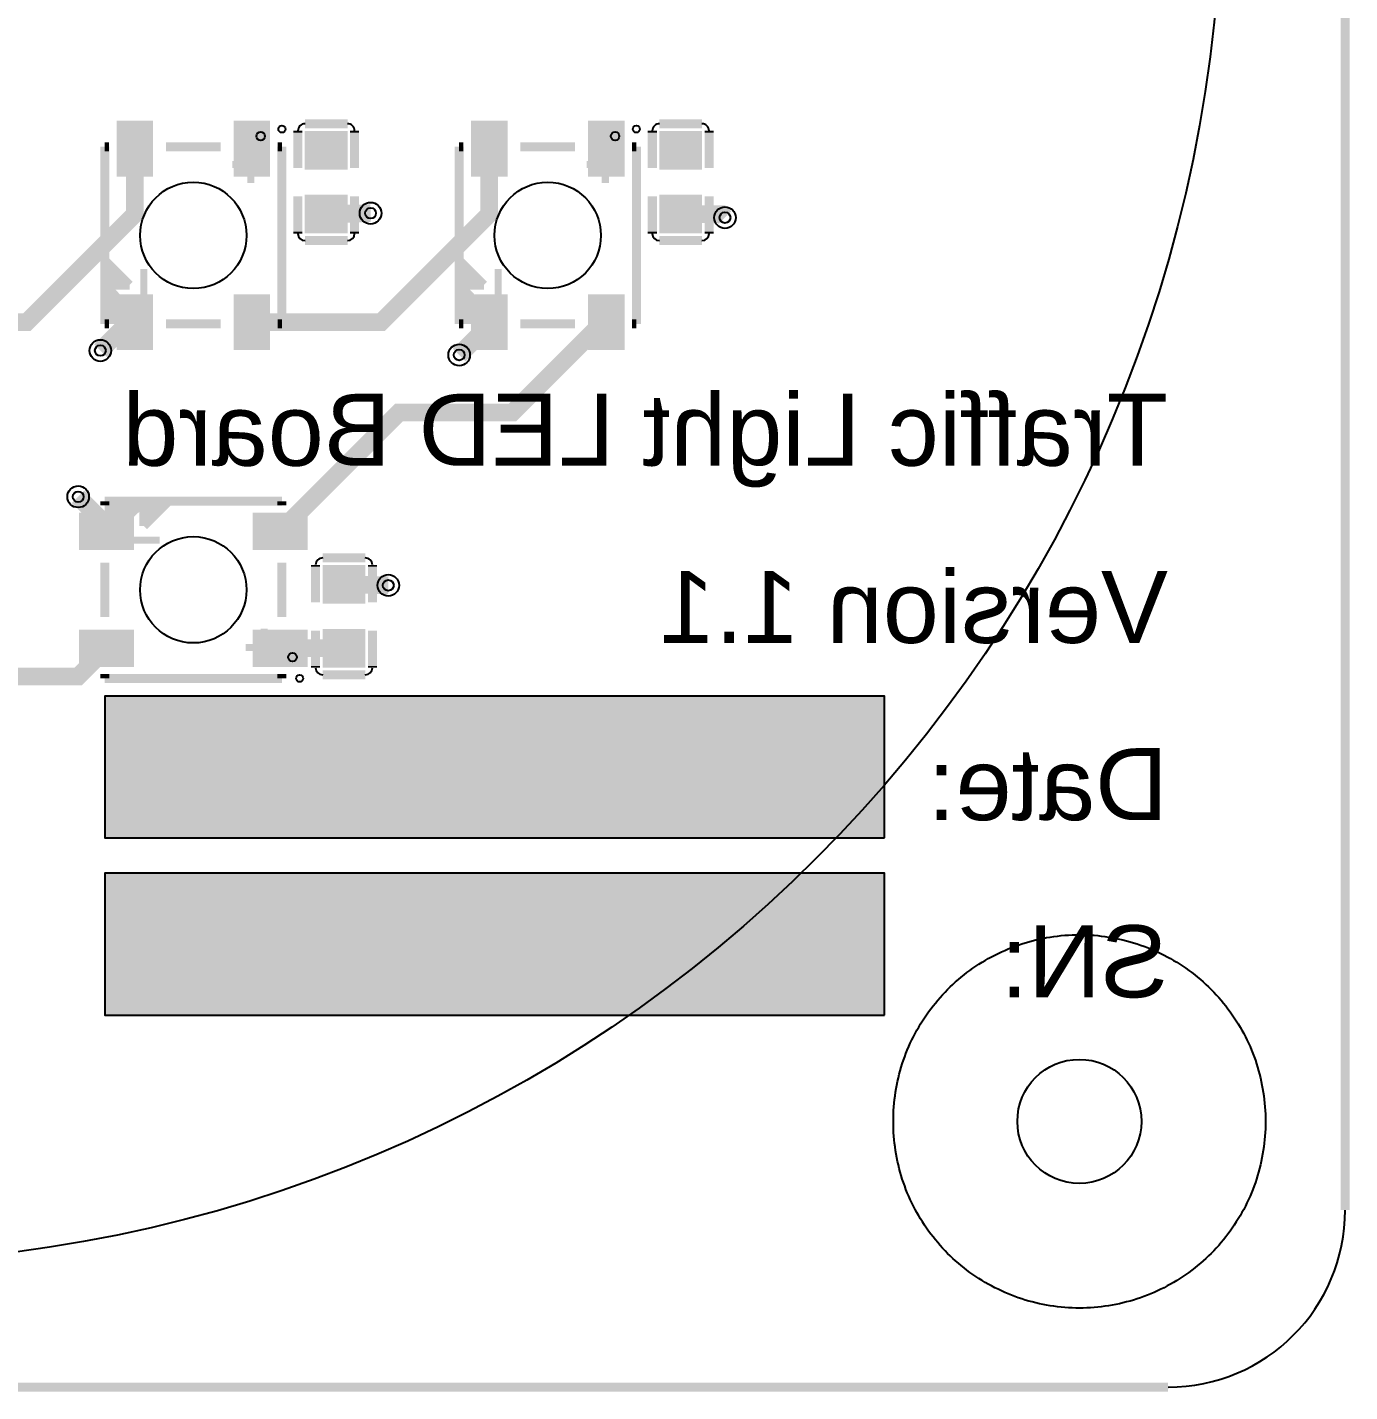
# Model space of a CAD drawing. Header units: millimetres. Extents: x -0.1 to 85.1, y -0.1 to 85.1.
# Drawn here: x 47.81 to 85.13, y -0.13 to 38.37 of the extents above; entities that cross this region are included whole.
import ezdxf

# ---------------------------------------------------------------- set-up
doc = ezdxf.new("R2010")
doc.units = ezdxf.units.MM
for name, color, linetype, true_color in [('BoardOutLine', 7, 'Continuous', 0xff00ff), ('BottomLayer', 7, 'Continuous', 0x0000ff), ('BottomSilkLayer', 7, 'Continuous', 0x66cc33), ('Document', 7, 'Continuous', 0xffffff), ('Hole', 7, 'Continuous', 0x222222), ('Multi-Layer', 7, 'Continuous', 0xc0c0c0), ('TopLayer', 7, 'Continuous', 0xff0000), ('TopPasteMaskLayer', 7, 'Continuous', 0x808080), ('TopSilkLayer', 7, 'Continuous', 0xffcc00), ('TopSolderMaskLayer', 7, 'Continuous', 0x800080)]:
    doc.layers.add(name, color=color, linetype=linetype, true_color=true_color)
doc.styles.get("Standard").update_dxf_attribs({"font": 'arial.ttf'})

msp = doc.modelspace()

# ---------------------------------------------------------------- hatches: boundary and pattern name
at = {"layer": 'BottomSilkLayer'}
for points in [[(72.00000839999996, 15.499994399999991), (72.00000839999996, 19.500011799999925), (50.00000160000002, 19.500011799999925), (50.00000160000002, 15.499994399999991)], [(72.00000839999996, 10.500004399999966), (72.00000839999996, 14.499996399999986), (50.00000160000002, 14.499996399999986), (50.00000160000002, 10.500004399999966)]]:
    msp.add_hatch(color=256, dxfattribs=at).paths.add_polyline_path(points)
at = {"layer": 'Document'}
for points in [[(54.22386919999997, 35.024034599999936), (54.22386919999997, 33.97402399999987), (54.02386960000001, 33.97402399999987), (54.02386960000001, 35.024034599999936)], [(64.22384920000002, 35.024034599999936), (64.22384920000002, 33.97402399999987), (64.02384959999983, 33.97402399999987), (64.02384959999983, 35.024034599999936)], [(53.59887679999986, 34.599041799999895), (54.648887400000035, 34.599041799999895), (54.648887400000035, 34.39904219999994), (53.59887679999986, 34.39904219999994)], [(63.59885679999991, 34.599041799999895), (64.64886740000009, 34.599041799999895), (64.64886740000009, 34.39904219999994), (63.59885679999991, 34.39904219999994)], [(51.198881599999936, 29.999050999999895), (49.99888399999975, 29.999050999999895), (49.99888399999975, 31.299048399999947)], [(50.99888199999998, 30.499049999999897), (50.99888199999998, 31.54906059999996), (51.198881599999936, 31.54906059999996), (51.198881599999936, 30.499049999999897)], [(61.19886159999999, 29.999050999999895), (59.998864000000026, 29.999050999999895), (59.998864000000026, 31.299048399999947)], [(60.99886200000003, 30.499049999999897), (60.99886200000003, 31.54906059999996), (61.19886159999999, 31.54906059999996), (61.19886159999999, 30.499049999999897)], [(49.99888399999975, 23.79906339999991), (49.99888399999975, 24.999060999999983), (51.298881399999914, 24.999060999999983)], [(50.49888300000009, 23.99906299999998), (51.54889360000004, 23.99906299999998), (51.54889360000004, 23.79906339999991), (50.49888300000009, 23.79906339999991)], [(54.59887479999986, 21.399068199999988), (54.59887479999986, 20.349057599999924), (54.398875200000134, 20.349057599999924), (54.398875200000134, 21.399068199999988)], [(55.02386760000002, 20.774075799999878), (53.973857000000066, 20.774075799999878), (53.973857000000066, 20.974075399999947), (55.02386760000002, 20.974075399999947)]]:
    msp.add_hatch(color=256, dxfattribs=at).paths.add_polyline_path(points)
at = {"layer": 'TopLayer'}
for points in [[(50.34981039999991, 34.198534600000016), (50.34981039999991, 35.69967459999998), (51.34803039999986, 35.69967459999998), (51.34803039999986, 34.198534600000016)], [(53.6498292, 34.198534600000016), (53.6498292, 35.69967459999998), (54.648049199999946, 35.69967459999998), (54.648049199999946, 34.198534600000016)], [(60.34979039999996, 34.198534600000016), (60.34979039999996, 35.69967459999998), (61.348010400000135, 35.69967459999998), (61.348010400000135, 34.198534600000016)], [(63.64980919999982, 34.198534600000016), (63.64980919999982, 35.69967459999998), (64.6480292, 35.69967459999998), (64.6480292, 34.198534600000016)], [(56.800013399999784, 35.399979999999914), (56.800013399999784, 34.39998199999991), (55.69999019999989, 34.39998199999991), (55.69999019999989, 35.399979999999914)], [(66.80001879999998, 35.399979999999914), (66.80001879999998, 34.39998199999991), (65.69999559999985, 34.39998199999991), (65.69999559999985, 35.399979999999914)], [(56.800013399999784, 33.59988199999998), (56.800013399999784, 32.599883999999975), (55.69999019999989, 32.599883999999975), (55.69999019999989, 33.59988199999998)], [(66.80001879999998, 33.59988199999998), (66.80001879999998, 32.599883999999975), (65.69999559999985, 32.599883999999975), (65.69999559999985, 33.59988199999998)], [(50.34981039999991, 29.299789000000033), (50.34981039999991, 30.79838899999993), (51.34803039999986, 30.79838899999993), (51.34803039999986, 29.299789000000033)], [(53.6498292, 29.299789000000033), (53.6498292, 30.79838899999993), (54.648049199999946, 30.79838899999993), (54.648049199999946, 29.299789000000033)], [(60.34979039999996, 29.299789000000033), (60.34979039999996, 30.79838899999993), (61.348010400000135, 30.79838899999993), (61.348010400000135, 29.299789000000033)], [(63.64980919999982, 29.299789000000033), (63.64980919999982, 30.79838899999993), (64.6480292, 30.79838899999993), (64.6480292, 29.299789000000033)], [(49.299621999999886, 24.64813460000005), (50.79822200000001, 24.64813460000005), (50.79822200000001, 23.64991459999999), (49.299621999999886, 23.64991459999999)], [(54.19836759999987, 24.64813460000005), (55.69950759999995, 24.64813460000005), (55.69950759999995, 23.64991459999999), (54.19836759999987, 23.64991459999999)], [(57.30001240000013, 23.149966399999926), (57.30001240000013, 22.14996839999992), (56.199989200000005, 22.14996839999992), (56.199989200000005, 23.149966399999926)], [(49.299621999999886, 21.34811579999996), (50.79822200000001, 21.34811579999996), (50.79822200000001, 20.3498957999999), (49.299621999999886, 20.3498957999999)], [(54.19836759999987, 21.34811579999996), (55.69950759999995, 21.34811579999996), (55.69950759999995, 20.3498957999999), (54.19836759999987, 20.3498957999999)], [(57.30001240000013, 21.34986839999999), (57.30001240000013, 20.349870399999986), (56.199989200000005, 20.349870399999986), (56.199989200000005, 21.34986839999999)]]:
    msp.add_hatch(color=256, dxfattribs=at).paths.add_polyline_path(points)
at = {"layer": 'TopPasteMaskLayer'}
for points in [[(50.34981039999991, 34.198534600000016), (50.34981039999991, 35.69967459999998), (51.34803039999986, 35.69967459999998), (51.34803039999986, 34.198534600000016)], [(53.6498292, 34.198534600000016), (53.6498292, 35.69967459999998), (54.648049199999946, 35.69967459999998), (54.648049199999946, 34.198534600000016)], [(60.34979039999996, 34.198534600000016), (60.34979039999996, 35.69967459999998), (61.348010400000135, 35.69967459999998), (61.348010400000135, 34.198534600000016)], [(63.64980919999982, 34.198534600000016), (63.64980919999982, 35.69967459999998), (64.6480292, 35.69967459999998), (64.6480292, 34.198534600000016)], [(56.800013399999784, 35.399979999999914), (56.800013399999784, 34.39998199999991), (55.69999019999989, 34.39998199999991), (55.69999019999989, 35.399979999999914)], [(66.80001879999998, 35.399979999999914), (66.80001879999998, 34.39998199999991), (65.69999559999985, 34.39998199999991), (65.69999559999985, 35.399979999999914)], [(56.800013399999784, 33.59988199999998), (56.800013399999784, 32.599883999999975), (55.69999019999989, 32.599883999999975), (55.69999019999989, 33.59988199999998)], [(66.80001879999998, 33.59988199999998), (66.80001879999998, 32.599883999999975), (65.69999559999985, 32.599883999999975), (65.69999559999985, 33.59988199999998)], [(50.34981039999991, 29.299789000000033), (50.34981039999991, 30.79838899999993), (51.34803039999986, 30.79838899999993), (51.34803039999986, 29.299789000000033)], [(53.6498292, 29.299789000000033), (53.6498292, 30.79838899999993), (54.648049199999946, 30.79838899999993), (54.648049199999946, 29.299789000000033)], [(60.34979039999996, 29.299789000000033), (60.34979039999996, 30.79838899999993), (61.348010400000135, 30.79838899999993), (61.348010400000135, 29.299789000000033)], [(63.64980919999982, 29.299789000000033), (63.64980919999982, 30.79838899999993), (64.6480292, 30.79838899999993), (64.6480292, 29.299789000000033)], [(49.299621999999886, 24.64813460000005), (50.79822200000001, 24.64813460000005), (50.79822200000001, 23.64991459999999), (49.299621999999886, 23.64991459999999)], [(54.19836759999987, 24.64813460000005), (55.69950759999995, 24.64813460000005), (55.69950759999995, 23.64991459999999), (54.19836759999987, 23.64991459999999)], [(57.30001240000013, 23.149966399999926), (57.30001240000013, 22.14996839999992), (56.199989200000005, 22.14996839999992), (56.199989200000005, 23.149966399999926)], [(49.299621999999886, 21.34811579999996), (50.79822200000001, 21.34811579999996), (50.79822200000001, 20.3498957999999), (49.299621999999886, 20.3498957999999)], [(54.19836759999987, 21.34811579999996), (55.69950759999995, 21.34811579999996), (55.69950759999995, 20.3498957999999), (54.19836759999987, 20.3498957999999)], [(57.30001240000013, 21.34986839999999), (57.30001240000013, 20.349870399999986), (56.199989200000005, 20.349870399999986), (56.199989200000005, 21.34986839999999)]]:
    msp.add_hatch(color=256, dxfattribs=at).paths.add_polyline_path(points)
at = {"layer": 'TopSilkLayer'}
for points in [[(50.69888259999982, 31.099048799999878), (50.09885840000004, 31.099048799999878), (49.99885860000006, 31.19904859999997), (49.99885860000006, 31.799072799999976)], [(60.69886259999987, 31.099048799999878), (60.09883839999986, 31.099048799999878), (59.99883860000011, 31.19904859999997), (59.99883860000011, 31.799072799999976)], [(51.09888179999996, 24.29906239999991), (51.09888179999996, 24.89908659999992), (51.198881599999936, 24.99908640000001), (51.79890579999994, 24.99908640000001)]]:
    msp.add_hatch(color=256, dxfattribs=at).paths.add_polyline_path(points)
at = {"layer": 'TopSolderMaskLayer'}
for points in [[(50.33290373333341, 34.16040427741939), (50.33290373333341, 35.737802341935435), (51.36493018494605, 35.737802341935435), (51.36493018494605, 34.16040427741939)], [(53.632924253763235, 34.16040427741939), (53.632924253763235, 35.737802341935435), (54.66495070537633, 35.737802341935435), (54.66495070537633, 34.16040427741939)], [(56.85588694838691, 35.44617354838704), (56.85588694838691, 34.35381191202339), (55.64410116774195, 34.35381191202339), (55.64410116774195, 35.44617354838704)], [(60.33288373333346, 34.16040427741939), (60.33288373333346, 35.737802341935435), (61.364910184946325, 35.737802341935435), (61.364910184946325, 34.16040427741939)], [(63.632904253763286, 34.16040427741939), (63.632904253763286, 35.737802341935435), (64.66493070537615, 35.737802341935435), (64.66493070537615, 34.16040427741939)], [(66.85589492903216, 35.44617354838704), (66.85589492903216, 34.35381191202339), (65.64410914838697, 34.35381191202339), (65.64410914838697, 35.44617354838704)], [(56.85588694838691, 33.6460755483871), (56.85588694838691, 32.553713912023454), (55.64410116774195, 32.553713912023454), (55.64410116774195, 33.6460755483871)], [(66.85589492903216, 33.6460755483871), (66.85589492903216, 32.553713912023454), (65.64410914838697, 32.553713912023454), (65.64410914838697, 33.6460755483871)], [(50.33290373333341, 29.26173093548391), (50.33290373333341, 30.836459967741803), (51.36493018494605, 30.836459967741803), (51.36493018494605, 29.26173093548391)], [(53.632924253763235, 29.26173093548391), (53.632924253763235, 30.836459967741803), (54.66495070537633, 30.836459967741803), (54.66495070537633, 29.26173093548391)], [(60.33288373333346, 29.26173093548391), (60.33288373333346, 30.836459967741803), (61.364910184946325, 30.836459967741803), (61.364910184946325, 29.26173093548391)], [(63.632904253763286, 29.26173093548391), (63.632904253763286, 30.836459967741803), (64.66493070537615, 30.836459967741803), (64.66493070537615, 29.26173093548391)], [(49.27424565591389, 24.67348814838715), (50.823598344086236, 24.67348814838715), (50.823598344086236, 23.624558470967713), (49.27424565591389, 23.624558470967713)], [(54.17295168602129, 24.67348814838715), (55.724930395698834, 24.67348814838715), (55.724930395698834, 23.624558470967713), (54.17295168602129, 23.624558470967713)], [(57.355898851613006, 23.196150564222762), (57.355898851613006, 22.103788927859227), (56.14411307096759, 22.103788927859227), (56.14411307096759, 23.196150564222762)], [(49.27424565591389, 21.37346676774189), (50.823598344086236, 21.37346676774189), (50.823598344086236, 20.32453709032245), (49.27424565591389, 20.32453709032245)], [(54.17295168602129, 21.37346676774189), (55.724930395698834, 21.37346676774189), (55.724930395698834, 20.32453709032245), (54.17295168602129, 20.32453709032245)], [(57.355898851613006, 21.396052564222714), (57.355898851613006, 20.303690927859293), (56.14411307096759, 20.303690927859293), (56.14411307096759, 21.396052564222714)]]:
    msp.add_hatch(color=256, dxfattribs=at).paths.add_polyline_path(points)

# ---------------------------------------------------------------- linework, layer by layer
at = {"layer": 'BoardOutLine', "const_width": 0.254}
for points in [[(85.00000779999993, 79.99999239999988), (85.00000779999993, 4.999989999999912)], [(79.9999924, 0), (4.999989999999912, 0)]]:
    msp.add_lwpolyline(points, dxfattribs=at)
at = {"layer": 'BoardOutLine'}
msp.add_arc((80.00001779999991, 4.999989999935337), 4.9999899999999995, 270, 0, dxfattribs=at)
at = {"layer": 'BottomLayer'}
for points in [[(72.0000338000001, 15.499994399999991), (72.0000338000001, 19.500011799999925), (50.00002699999993, 19.500011799999925), (50.00002699999993, 15.499994399999991)], [(72.00000839999996, 10.500004399999966), (72.00000839999996, 14.499996399999986), (50.00000160000002, 14.499996399999986), (50.00000160000002, 10.500004399999966)], [(72.25002059999986, 7.500010399999951), (72.25071532345953, 7.603294086952701), (72.253441767847, 7.706544119070145), (72.25819887789874, 7.8097205336968045), (72.26498481238843, 7.91278339667042), (72.27379694483727, 8.015692817779268), (72.28463186453257, 8.118408966200263), (72.29748537784724, 8.220892085916148), (72.31235250986185, 8.32310251110323), (72.32922750629211, 8.425000681482857), (72.34810383571482, 8.52654715763424), (72.36897419209583, 8.627702636258846), (72.39183049761812, 8.728427965392711), (72.41666390580815, 8.828684159559884), (72.44346480496063, 8.9284324148623), (72.47222282185692, 9.027634123998041), (72.50292682578186, 9.126250891204336), (72.53556493283065, 9.224244547118815), (72.57012451050957, 9.321577163553002), (72.60659218262401, 9.418211068171331), (72.64495383445649, 9.51410885907353), (72.68519461823018, 9.609233419269799), (72.7272989588547, 9.703547931047297), (72.77125055995441, 9.797015890220564), (72.81703241017738, 9.889601120259726), (72.86462678977762, 9.981267786293301), (72.91401527747473, 10.071980408977424), (72.96517875758366, 10.161703878228082), (73.01809742741295, 10.250403466811008), (73.07275080492911, 10.338044843781404), (73.12911773668554, 10.424594087773585), (73.18717640600846, 10.510017700128287), (73.24690434144088, 10.594282617859221), (73.30827842544193, 10.677356226450115), (73.37127490333194, 10.759206372477252), (73.43586939248905, 10.839801376055675), (73.50203689178454, 10.919110043099181), (73.56975179126027, 10.997101677395449), (73.63898788204199, 11.073746092485862), (73.70971836648039, 11.149013623349447), (73.78191586852688, 11.222875137885126), (73.85555244432624, 11.295302048186386), (73.93059959303434, 11.366266321606417), (74.00702826784789, 11.435740491608613), (74.08480888724796, 11.503697668396626), (74.16391134644834, 11.570111549322633), (74.24430502904954, 11.634956429067415), (74.32595881888562, 11.698207209589441), (74.40884111207049, 11.759839409839174), (74.49291982922944, 11.819829175234304), (74.57816242791398, 11.878153286892825), (74.66453591519883, 11.934789170619524), (74.75200686045116, 11.989714905643154), (74.84054140827004, 12.042909233101682), (74.93010529158948, 12.09435156426946), (75.02066384494276, 12.14402198852622), (75.11218201787744, 12.19190128106402), (75.20462438852394, 12.237970910327704), (75.29795517730383, 12.28221304518729), (75.39213826077923, 12.324610561840245), (75.48713718563306, 12.365147050438281), (75.5829151827794, 12.403806821439161), (75.67943518159484, 12.440574911679619), (75.77665982426572, 12.47543709016611), (75.87455148024708, 12.508379863583514), (75.97307226082978, 12.53939048151733), (76.07218403380227, 12.568456941388831), (76.1718484382119, 12.59556799310053), (76.2720268992108, 12.620713143390844), (76.37268064298735, 12.643882659894643), (76.47377071177254, 12.665067574911404), (76.57525797891901, 12.684259688874818), (76.67710316404498, 12.701451573527152), (76.7792668482374, 12.716636574794506), (76.88170948930872, 12.729808815361821), (76.98439143710232, 12.740963196947632), (77.08727294883818, 12.750095402277793), (77.19031420449562, 12.757201896755987), (77.29347532222585, 12.762279929831948), (77.39671637378694, 12.765327536066366), (77.49999739999987, 12.766343535891224), (77.60327842621302, 12.765327536066366), (77.70651947777412, 12.762279929831948), (77.80968059550435, 12.757201896755987), (77.91272185116179, 12.750095402277793), (78.01560336289788, 12.740963196947632), (78.11828531069125, 12.729808815361821), (78.22072795176257, 12.716636574794506), (78.32289163595476, 12.701451573527038), (78.42473682108096, 12.684259688874818), (78.52622408822742, 12.66506757491129), (78.62731415701239, 12.643882659894643), (78.72796790078894, 12.62071314339073), (78.82814636178807, 12.59556799310053), (78.92781076619747, 12.568456941388831), (79.02692253917019, 12.539390481517216), (79.12544331975289, 12.5083798635834), (79.22333497573447, 12.47543709016611), (79.3205596184049, 12.440574911679619), (79.41707961722034, 12.403806821439161), (79.51285761436691, 12.365147050438281), (79.60785653922073, 12.324610561840245), (79.7020396226959, 12.28221304518729), (79.79537041147603, 12.23797091032759), (79.88781278212252, 12.191901281063906), (79.97933095505743, 12.144021988526106), (80.06988950841026, 12.094351564269346), (80.15945339172993, 12.042909233101682), (80.24798793954858, 11.989714905643154), (80.33545888480091, 11.93478917061941), (80.42183237208599, 11.878153286892712), (80.50707497077053, 11.819829175234304), (80.59115368792925, 11.759839409839174), (80.67403598111457, 11.698207209589441), (80.75568977095065, 11.634956429067302), (80.8360834535514, 11.570111549322633), (80.91518591275224, 11.503697668396512), (80.99296653215185, 11.435740491608499), (81.06939520696562, 11.366266321606304), (81.1444423556735, 11.295302048186272), (81.21807893147309, 11.222875137885012), (81.29027643351958, 11.149013623349447), (81.36100691795798, 11.073746092485749), (81.43024300873947, 10.997101677395335), (81.49795790821565, 10.919110043099067), (81.56412540751114, 10.839801376055561), (81.62871989666803, 10.759206372477138), (81.69171637455804, 10.677356226450001), (81.75309045855886, 10.594282617859108), (81.81281839399128, 10.510017700128174), (81.8708770633142, 10.424594087773471), (81.92724399507063, 10.33804484378129), (81.98189737258701, 10.250403466810894), (82.03481604241631, 10.161703878227968), (82.08597952252501, 10.07198040897731), (82.13536801022212, 9.981267786293188), (82.18296238982259, 9.889601120259613), (82.22874424004533, 9.797015890220337), (82.27269584114526, 9.703547931047183), (82.31480018176956, 9.609233419269685), (82.35504096554325, 9.514108859073417), (82.39340261737573, 9.418211068171217), (82.4298702894904, 9.321577163552888), (82.46442986716909, 9.224244547118701), (82.49706797421788, 9.126250891204222), (82.52777197814282, 9.027634123997814), (82.55652999503934, 8.928432414862186), (82.58333089419159, 8.82868415955977), (82.60816430238185, 8.728427965392484), (82.6310206079039, 8.627702636258732), (82.65189096428492, 8.526547157634127), (82.67076729370763, 8.425000681482743), (82.68764229013811, 8.323102511103116), (82.7025094221525, 8.220892085916034), (82.71536293546717, 8.11840896620015), (82.72619785516247, 8.015692817779154), (82.7350099876113, 7.9127833966703065), (82.741795922101, 7.809720533696691), (82.74655303215275, 7.706544119070031), (82.74927947654021, 7.603294086952587), (82.74997419999988, 7.500010399999951), (82.74927947654021, 7.396726713047087), (82.74655303215275, 7.293476680929757), (82.741795922101, 7.1903002663030975), (82.7350099876113, 7.087237403329368), (82.72619785516247, 6.984327982220634), (82.71536293546717, 6.881611833799639), (82.7025094221525, 6.77912871408364), (82.68764229013789, 6.6769182888966725), (82.67076729370763, 6.575020118517045), (82.65189096428492, 6.473473642365548), (82.6310206079039, 6.372318163741056), (82.60816430238162, 6.271592834607077), (82.58333089419159, 6.171336640439904), (82.55652999503934, 6.071588385137602), (82.52777197814282, 5.972386676001975), (82.49706797421788, 5.873769908795566), (82.46442986716909, 5.7757762528809735), (82.42987028949017, 5.6784436364469), (82.39340261737573, 5.581809731828457), (82.35504096554325, 5.485911940926258), (82.31480018176956, 5.390787380730103), (82.27269584114526, 5.2964728689526055), (82.22874424004533, 5.203004909779338), (82.18296238982236, 5.1104196797401755), (82.13536801022212, 5.0187530137066005), (82.08597952252501, 4.928040391022478), (82.03481604241608, 4.838316921771707), (81.98189737258679, 4.749617333189008), (81.92724399507063, 4.6619759562183845), (81.8708770633142, 4.575426712226317), (81.81281839399128, 4.490003099871615), (81.75309045855886, 4.405738182140681), (81.69171637455804, 4.322664573549787), (81.6287198966678, 4.240814427522537), (81.56412540751091, 4.160219423944227), (81.49795790821543, 4.080910756900607), (81.43024300873947, 4.002919122604453), (81.36100691795798, 3.9262747075140396), (81.29027643351935, 3.8510071766503415), (81.21807893147286, 3.7771456621146626), (81.1444423556735, 3.704718751813516), (81.0693952069654, 3.6337544783934845), (80.99296653215185, 3.5642803083912895), (80.91518591275201, 3.4963231316031624), (80.8360834535514, 3.429909250677156), (80.75568977095043, 3.365064370932373), (80.67403598111412, 3.301813590410461), (80.59115368792925, 3.2401813901607284), (80.5070749707703, 3.180191624765598), (80.42183237208599, 3.1218675131070768), (80.33545888480091, 3.065231629380378), (80.24798793954858, 3.010305894356634), (80.1594533917297, 2.95711156689822), (80.06988950841026, 2.905669235730443), (79.97933095505721, 2.8559988114736825), (79.8878127821223, 2.8081195189358823), (79.7953704114758, 2.7620498896721983), (79.7020396226959, 2.717807754812611), (79.6078565392205, 2.6754102381596567), (79.51285761436691, 2.6348737495616206), (79.41707961722034, 2.5962139785607405), (79.3205596184049, 2.5594458883202833), (79.22333497573447, 2.5245837098337915), (79.12544331975266, 2.491640936416502), (79.02692253916996, 2.460630318482572), (78.92781076619747, 2.431563858611071), (78.82814636178784, 2.4044528068992577), (78.72796790078894, 2.379307656608944), (78.62731415701239, 2.356138140105145), (78.52622408822742, 2.334953225088384), (78.42473682108073, 2.3157611111250844), (78.32289163595476, 2.2985692264726367), (78.22072795176234, 2.2833842252053955), (78.11828531069125, 2.270211984638081), (78.01560336289742, 2.259057603052156), (77.91272185116179, 2.249925397721995), (77.80968059550435, 2.242818903243915), (77.70651947777412, 2.237740870167954), (77.6032784262128, 2.2346932639335364), (77.49999739999987, 2.233677264108678), (77.39671637378694, 2.2346932639335364), (77.29347532222562, 2.237740870167954), (77.1903142044954, 2.242818903243915), (77.08727294883795, 2.249925397721995), (76.98439143710232, 2.259057603052156), (76.88170948930872, 2.270211984638081), (76.77926684823717, 2.2833842252053955), (76.67710316404498, 2.2985692264727504), (76.57525797891878, 2.3157611111250844), (76.47377071177254, 2.3349532250884977), (76.37268064298735, 2.356138140105145), (76.2720268992108, 2.3793076566090576), (76.1718484382119, 2.4044528068992577), (76.07218403380227, 2.431563858611071), (75.97307226082955, 2.4606303184826857), (75.87455148024685, 2.491640936416502), (75.7766598242655, 2.5245837098337915), (75.67943518159484, 2.5594458883202833), (75.5829151827794, 2.5962139785607405), (75.48713718563306, 2.6348737495616206), (75.392138260779, 2.6754102381596567), (75.29795517730383, 2.717807754812611), (75.20462438852371, 2.762049889672312), (75.11218201787722, 2.808119518935996), (75.02066384494253, 2.855998811473796), (74.93010529158948, 2.9056692357305565), (74.84054140826981, 2.95711156689822), (74.75200686045116, 3.010305894356634), (74.66453591519883, 3.0652316293804915), (74.57816242791398, 3.1218675131071905), (74.49291982922944, 3.180191624765598), (74.40884111207049, 3.2401813901607284), (74.3259588188854, 3.301813590410461), (74.24430502904931, 3.365064370932373), (74.16391134644834, 3.429909250677156), (74.08480888724796, 3.496323131603276), (74.00702826784789, 3.564280308391403), (73.93059959303412, 3.6337544783934845), (73.85555244432624, 3.7047187518136298), (73.78191586852665, 3.7771456621146626), (73.70971836648039, 3.8510071766503415), (73.63898788204176, 3.9262747075141533), (73.56975179126027, 4.002919122604567), (73.50203689178431, 4.080910756900721), (73.43586939248883, 4.160219423944341), (73.37127490333171, 4.2408144275226505), (73.3082784254417, 4.3226645735499005), (73.24690434144088, 4.405738182140681), (73.18717640600846, 4.490003099871728), (73.12911773668554, 4.575426712226431), (73.07275080492911, 4.6619759562183845), (73.01809742741295, 4.749617333189008), (72.96517875758366, 4.8383169217718205), (72.91401527747473, 4.928040391022591), (72.86462678977762, 5.018753013706714), (72.81703241017715, 5.1104196797401755), (72.77125055995441, 5.203004909779452), (72.7272989588547, 5.296472868952719), (72.68519461823018, 5.390787380730217), (72.64495383445649, 5.485911940926371), (72.60659218262401, 5.581809731828571), (72.57012451050957, 5.678443636447014), (72.53556493283065, 5.7757762528809735), (72.50292682578186, 5.87376990879568), (72.47222282185692, 5.972386676001975), (72.44346480496063, 6.071588385137716), (72.41666390580815, 6.171336640440018), (72.39183049761789, 6.2715928346071905), (72.36897419209583, 6.37231816374117), (72.34810383571482, 6.473473642365661), (72.32922750629211, 6.575020118517159), (72.31235250986185, 6.676918288896786), (72.29748537784724, 6.77912871408364), (72.28463186453257, 6.881611833799752), (72.27379694483727, 6.984327982220748), (72.26498481238843, 7.087237403329482), (72.25819887789874, 7.190300266303211), (72.253441767847, 7.293476680929871), (72.25071532345953, 7.396726713047201), (72.25002060000008, 7.500010400000065)]]:
    msp.add_lwpolyline(points, close=True, dxfattribs=at)
at = {"layer": 'Document'}
for centre in [(54.39892599999996, 35.298888000000034), (64.39890600000001, 35.298888000000034), (55.29884800000002, 20.59914600000002)]:
    msp.add_circle(centre, 0.119888, dxfattribs=at)
at = {"layer": 'Hole'}
for centre in [(57.500011999999856, 33.124901999999906), (67.4999919999999, 32.99993399999994), (49.87493200000006, 29.249877999999967), (60.000133999999775, 29.12491), (49.25009200000011, 25.12491799999998), (58.00013799999999, 22.625049999999874)]:
    msp.add_circle(centre, 0.1524, dxfattribs=at)
at = {"layer": 'Multi-Layer'}
for centre, radius in [((57.500011999999856, 33.124901999999906), 0.3048), ((67.4999919999999, 32.99993399999994), 0.3048), ((49.87493200000006, 29.249877999999967), 0.3048), ((60.000133999999775, 29.12491), 0.3048), ((49.25009200000011, 25.12491799999998), 0.3048), ((58.00013799999999, 22.625049999999874), 0.3048), ((77.49997200000018, 7.500111999999945), 1.7500092)]:
    msp.add_circle(centre, radius, dxfattribs=at)
at = {"layer": 'TopLayer', "const_width": 0.49999899999999997}
for points in [[(44.1500006, 30.050028800000064), (47.800031399999966, 30.050028800000064), (50.85003799999993, 33.10003539999991), (50.85003799999993, 34.94994279999992)], [(54.15000599999996, 30.050028800000064), (57.80001140000002, 30.050028800000064), (60.85004340000012, 33.10006079999994), (60.85004340000012, 34.94994279999992)], [(57.50051999999994, 33.1241399999999), (56.25084000000004, 33.09873999999991)], [(67.4999919999999, 33.000010199999906), (67.40024619999997, 33.09975599999996), (66.25005799999997, 33.09975599999996)], [(49.875008200000025, 29.250004999999874), (50.67498120000016, 30.049977999999896), (50.85003799999993, 30.049977999999896)], [(54.94997899999987, 24.149939000000018), (58.30003579999982, 27.499995799999965), (61.500004000000104, 27.499995799999965), (64.05003700000009, 30.050028800000064), (64.15001140000015, 30.050028800000064)], [(60.00000699999998, 29.12501159999988), (60.85001799999998, 29.97502259999999), (60.85001799999998, 30.049977999999896)], [(49.2499904, 25.124994199999946), (50.05019199999981, 24.324792600000023), (50.05019199999981, 24.149811999999997)], [(58.000900000000115, 22.62378000000001), (56.748680000000036, 22.64918)], [(50.05006499999979, 20.849970999999982), (49.48887739999998, 20.288783399999943)], [(54.94997899999987, 20.849970999999982), (56.75000079999984, 20.849945599999955)], [(49.48887739999998, 20.288783399999943), (49.25009200000011, 20.04999799999996), (44.1500006, 20.04999799999996)]]:
    msp.add_lwpolyline(points, dxfattribs=at)
at = {"layer": 'TopLayer'}
msp.add_lwpolyline([(72.25002059999986, 7.500010399999951), (72.25071532345953, 7.603294086952701), (72.253441767847, 7.706544119070145), (72.25819887789874, 7.8097205336968045), (72.26498481238843, 7.91278339667042), (72.27379694483727, 8.015692817779268), (72.28463186453257, 8.118408966200263), (72.29748537784724, 8.220892085916148), (72.31235250986185, 8.32310251110323), (72.32922750629211, 8.425000681482857), (72.34810383571482, 8.52654715763424), (72.36897419209583, 8.627702636258846), (72.39183049761812, 8.728427965392711), (72.41666390580815, 8.828684159559884), (72.44346480496063, 8.9284324148623), (72.47222282185692, 9.027634123998041), (72.50292682578186, 9.126250891204336), (72.53556493283065, 9.224244547118815), (72.57012451050957, 9.321577163553002), (72.60659218262401, 9.418211068171331), (72.64495383445649, 9.51410885907353), (72.68519461823018, 9.609233419269799), (72.7272989588547, 9.703547931047297), (72.77125055995441, 9.797015890220564), (72.81703241017738, 9.889601120259726), (72.86462678977762, 9.981267786293301), (72.91401527747473, 10.071980408977424), (72.96517875758366, 10.161703878228082), (73.01809742741295, 10.250403466811008), (73.07275080492911, 10.338044843781404), (73.12911773668554, 10.424594087773585), (73.18717640600846, 10.510017700128287), (73.24690434144088, 10.594282617859221), (73.30827842544193, 10.677356226450115), (73.37127490333194, 10.759206372477252), (73.43586939248905, 10.839801376055675), (73.50203689178454, 10.919110043099181), (73.56975179126027, 10.997101677395449), (73.63898788204199, 11.073746092485862), (73.70971836648039, 11.149013623349447), (73.78191586852688, 11.222875137885126), (73.85555244432624, 11.295302048186386), (73.93059959303434, 11.366266321606417), (74.00702826784789, 11.435740491608613), (74.08480888724796, 11.503697668396626), (74.16391134644834, 11.570111549322633), (74.24430502904954, 11.634956429067415), (74.32595881888562, 11.698207209589441), (74.40884111207049, 11.759839409839174), (74.49291982922944, 11.819829175234304), (74.57816242791398, 11.878153286892825), (74.66453591519883, 11.934789170619524), (74.75200686045116, 11.989714905643154), (74.84054140827004, 12.042909233101682), (74.93010529158948, 12.09435156426946), (75.02066384494276, 12.14402198852622), (75.11218201787744, 12.19190128106402), (75.20462438852394, 12.237970910327704), (75.29795517730383, 12.28221304518729), (75.39213826077923, 12.324610561840245), (75.48713718563306, 12.365147050438281), (75.5829151827794, 12.403806821439161), (75.67943518159484, 12.440574911679619), (75.77665982426572, 12.47543709016611), (75.87455148024708, 12.508379863583514), (75.97307226082978, 12.53939048151733), (76.07218403380227, 12.568456941388831), (76.1718484382119, 12.59556799310053), (76.2720268992108, 12.620713143390844), (76.37268064298735, 12.643882659894643), (76.47377071177254, 12.665067574911404), (76.57525797891901, 12.684259688874818), (76.67710316404498, 12.701451573527152), (76.7792668482374, 12.716636574794506), (76.88170948930872, 12.729808815361821), (76.98439143710232, 12.740963196947632), (77.08727294883818, 12.750095402277793), (77.19031420449562, 12.757201896755987), (77.29347532222585, 12.762279929831948), (77.39671637378694, 12.765327536066366), (77.49999739999987, 12.766343535891224), (77.60327842621302, 12.765327536066366), (77.70651947777412, 12.762279929831948), (77.80968059550435, 12.757201896755987), (77.91272185116179, 12.750095402277793), (78.01560336289788, 12.740963196947632), (78.11828531069125, 12.729808815361821), (78.22072795176257, 12.716636574794506), (78.32289163595476, 12.701451573527038), (78.42473682108096, 12.684259688874818), (78.52622408822742, 12.66506757491129), (78.62731415701239, 12.643882659894643), (78.72796790078894, 12.62071314339073), (78.82814636178807, 12.59556799310053), (78.92781076619747, 12.568456941388831), (79.02692253917019, 12.539390481517216), (79.12544331975289, 12.5083798635834), (79.22333497573447, 12.47543709016611), (79.3205596184049, 12.440574911679619), (79.41707961722034, 12.403806821439161), (79.51285761436691, 12.365147050438281), (79.60785653922073, 12.324610561840245), (79.7020396226959, 12.28221304518729), (79.79537041147603, 12.23797091032759), (79.88781278212252, 12.191901281063906), (79.97933095505743, 12.144021988526106), (80.06988950841026, 12.094351564269346), (80.15945339172993, 12.042909233101682), (80.24798793954858, 11.989714905643154), (80.33545888480091, 11.93478917061941), (80.42183237208599, 11.878153286892712), (80.50707497077053, 11.819829175234304), (80.59115368792925, 11.759839409839174), (80.67403598111457, 11.698207209589441), (80.75568977095065, 11.634956429067302), (80.8360834535514, 11.570111549322633), (80.91518591275224, 11.503697668396512), (80.99296653215185, 11.435740491608499), (81.06939520696562, 11.366266321606304), (81.1444423556735, 11.295302048186272), (81.21807893147309, 11.222875137885012), (81.29027643351958, 11.149013623349447), (81.36100691795798, 11.073746092485749), (81.43024300873947, 10.997101677395335), (81.49795790821565, 10.919110043099067), (81.56412540751114, 10.839801376055561), (81.62871989666803, 10.759206372477138), (81.69171637455804, 10.677356226450001), (81.75309045855886, 10.594282617859108), (81.81281839399128, 10.510017700128174), (81.8708770633142, 10.424594087773471), (81.92724399507063, 10.33804484378129), (81.98189737258701, 10.250403466810894), (82.03481604241631, 10.161703878227968), (82.08597952252501, 10.07198040897731), (82.13536801022212, 9.981267786293188), (82.18296238982259, 9.889601120259613), (82.22874424004533, 9.797015890220337), (82.27269584114526, 9.703547931047183), (82.31480018176956, 9.609233419269685), (82.35504096554325, 9.514108859073417), (82.39340261737573, 9.418211068171217), (82.4298702894904, 9.321577163552888), (82.46442986716909, 9.224244547118701), (82.49706797421788, 9.126250891204222), (82.52777197814282, 9.027634123997814), (82.55652999503934, 8.928432414862186), (82.58333089419159, 8.82868415955977), (82.60816430238185, 8.728427965392484), (82.6310206079039, 8.627702636258732), (82.65189096428492, 8.526547157634127), (82.67076729370763, 8.425000681482743), (82.68764229013811, 8.323102511103116), (82.7025094221525, 8.220892085916034), (82.71536293546717, 8.11840896620015), (82.72619785516247, 8.015692817779154), (82.7350099876113, 7.9127833966703065), (82.741795922101, 7.809720533696691), (82.74655303215275, 7.706544119070031), (82.74927947654021, 7.603294086952587), (82.74997419999988, 7.500010399999951), (82.74927947654021, 7.396726713047087), (82.74655303215275, 7.293476680929757), (82.741795922101, 7.1903002663030975), (82.7350099876113, 7.087237403329368), (82.72619785516247, 6.984327982220634), (82.71536293546717, 6.881611833799639), (82.7025094221525, 6.77912871408364), (82.68764229013789, 6.6769182888966725), (82.67076729370763, 6.575020118517045), (82.65189096428492, 6.473473642365548), (82.6310206079039, 6.372318163741056), (82.60816430238162, 6.271592834607077), (82.58333089419159, 6.171336640439904), (82.55652999503934, 6.071588385137602), (82.52777197814282, 5.972386676001975), (82.49706797421788, 5.873769908795566), (82.46442986716909, 5.7757762528809735), (82.42987028949017, 5.6784436364469), (82.39340261737573, 5.581809731828457), (82.35504096554325, 5.485911940926258), (82.31480018176956, 5.390787380730103), (82.27269584114526, 5.2964728689526055), (82.22874424004533, 5.203004909779338), (82.18296238982236, 5.1104196797401755), (82.13536801022212, 5.0187530137066005), (82.08597952252501, 4.928040391022478), (82.03481604241608, 4.838316921771707), (81.98189737258679, 4.749617333189008), (81.92724399507063, 4.6619759562183845), (81.8708770633142, 4.575426712226317), (81.81281839399128, 4.490003099871615), (81.75309045855886, 4.405738182140681), (81.69171637455804, 4.322664573549787), (81.6287198966678, 4.240814427522537), (81.56412540751091, 4.160219423944227), (81.49795790821543, 4.080910756900607), (81.43024300873947, 4.002919122604453), (81.36100691795798, 3.9262747075140396), (81.29027643351935, 3.8510071766503415), (81.21807893147286, 3.7771456621146626), (81.1444423556735, 3.704718751813516), (81.0693952069654, 3.6337544783934845), (80.99296653215185, 3.5642803083912895), (80.91518591275201, 3.4963231316031624), (80.8360834535514, 3.429909250677156), (80.75568977095043, 3.365064370932373), (80.67403598111412, 3.301813590410461), (80.59115368792925, 3.2401813901607284), (80.5070749707703, 3.180191624765598), (80.42183237208599, 3.1218675131070768), (80.33545888480091, 3.065231629380378), (80.24798793954858, 3.010305894356634), (80.1594533917297, 2.95711156689822), (80.06988950841026, 2.905669235730443), (79.97933095505721, 2.8559988114736825), (79.8878127821223, 2.8081195189358823), (79.7953704114758, 2.7620498896721983), (79.7020396226959, 2.717807754812611), (79.6078565392205, 2.6754102381596567), (79.51285761436691, 2.6348737495616206), (79.41707961722034, 2.5962139785607405), (79.3205596184049, 2.5594458883202833), (79.22333497573447, 2.5245837098337915), (79.12544331975266, 2.491640936416502), (79.02692253916996, 2.460630318482572), (78.92781076619747, 2.431563858611071), (78.82814636178784, 2.4044528068992577), (78.72796790078894, 2.379307656608944), (78.62731415701239, 2.356138140105145), (78.52622408822742, 2.334953225088384), (78.42473682108073, 2.3157611111250844), (78.32289163595476, 2.2985692264726367), (78.22072795176234, 2.2833842252053955), (78.11828531069125, 2.270211984638081), (78.01560336289742, 2.259057603052156), (77.91272185116179, 2.249925397721995), (77.80968059550435, 2.242818903243915), (77.70651947777412, 2.237740870167954), (77.6032784262128, 2.2346932639335364), (77.49999739999987, 2.233677264108678), (77.39671637378694, 2.2346932639335364), (77.29347532222562, 2.237740870167954), (77.1903142044954, 2.242818903243915), (77.08727294883795, 2.249925397721995), (76.98439143710232, 2.259057603052156), (76.88170948930872, 2.270211984638081), (76.77926684823717, 2.2833842252053955), (76.67710316404498, 2.2985692264727504), (76.57525797891878, 2.3157611111250844), (76.47377071177254, 2.3349532250884977), (76.37268064298735, 2.356138140105145), (76.2720268992108, 2.3793076566090576), (76.1718484382119, 2.4044528068992577), (76.07218403380227, 2.431563858611071), (75.97307226082955, 2.4606303184826857), (75.87455148024685, 2.491640936416502), (75.7766598242655, 2.5245837098337915), (75.67943518159484, 2.5594458883202833), (75.5829151827794, 2.5962139785607405), (75.48713718563306, 2.6348737495616206), (75.392138260779, 2.6754102381596567), (75.29795517730383, 2.717807754812611), (75.20462438852371, 2.762049889672312), (75.11218201787722, 2.808119518935996), (75.02066384494253, 2.855998811473796), (74.93010529158948, 2.9056692357305565), (74.84054140826981, 2.95711156689822), (74.75200686045116, 3.010305894356634), (74.66453591519883, 3.0652316293804915), (74.57816242791398, 3.1218675131071905), (74.49291982922944, 3.180191624765598), (74.40884111207049, 3.2401813901607284), (74.3259588188854, 3.301813590410461), (74.24430502904931, 3.365064370932373), (74.16391134644834, 3.429909250677156), (74.08480888724796, 3.496323131603276), (74.00702826784789, 3.564280308391403), (73.93059959303412, 3.6337544783934845), (73.85555244432624, 3.7047187518136298), (73.78191586852665, 3.7771456621146626), (73.70971836648039, 3.8510071766503415), (73.63898788204176, 3.9262747075141533), (73.56975179126027, 4.002919122604567), (73.50203689178431, 4.080910756900721), (73.43586939248883, 4.160219423944341), (73.37127490333171, 4.2408144275226505), (73.3082784254417, 4.3226645735499005), (73.24690434144088, 4.405738182140681), (73.18717640600846, 4.490003099871728), (73.12911773668554, 4.575426712226431), (73.07275080492911, 4.6619759562183845), (73.01809742741295, 4.749617333189008), (72.96517875758366, 4.8383169217718205), (72.91401527747473, 4.928040391022591), (72.86462678977762, 5.018753013706714), (72.81703241017715, 5.1104196797401755), (72.77125055995441, 5.203004909779452), (72.7272989588547, 5.296472868952719), (72.68519461823018, 5.390787380730217), (72.64495383445649, 5.485911940926371), (72.60659218262401, 5.581809731828571), (72.57012451050957, 5.678443636447014), (72.53556493283065, 5.7757762528809735), (72.50292682578186, 5.87376990879568), (72.47222282185692, 5.972386676001975), (72.44346480496063, 6.071588385137716), (72.41666390580815, 6.171336640440018), (72.39183049761789, 6.2715928346071905), (72.36897419209583, 6.37231816374117), (72.34810383571482, 6.473473642365661), (72.32922750629211, 6.575020118517159), (72.31235250986185, 6.676918288896786), (72.29748537784724, 6.77912871408364), (72.28463186453257, 6.881611833799752), (72.27379694483727, 6.984327982220748), (72.26498481238843, 7.087237403329482), (72.25819887789874, 7.190300266303211), (72.253441767847, 7.293476680929871), (72.25071532345953, 7.396726713047201), (72.25002060000008, 7.500010400000065)], close=True, dxfattribs=at)
at = {"layer": 'TopSilkLayer', "const_width": 0.254}
for points in [[(55.44997799999999, 35.44999259999986), (55.44997799999999, 35.40000539999994)], [(55.44997799999999, 34.39998199999991), (55.44997799999999, 35.40000539999994)], [(56.850026000000184, 35.650017599999956), (55.65000300000008, 35.650017599999956)], [(57.05002559999991, 35.450018), (57.05002559999991, 35.40000539999994)], [(57.05002559999991, 34.39998199999991), (57.05002559999991, 35.40000539999994)], [(65.44998339999995, 35.44999259999986), (65.44998339999995, 35.40000539999994)], [(65.44998339999995, 34.39998199999991), (65.44998339999995, 35.40000539999994)], [(66.85003139999992, 35.650017599999956), (65.65000840000005, 35.650017599999956)], [(67.05003099999988, 35.450018), (67.05003099999988, 35.40000539999994)], [(67.05003099999988, 34.39998199999991), (67.05003099999988, 35.40000539999994)], [(49.99893480000003, 34.999091799999974), (50.11867040000004, 34.999091799999974)], [(49.99893480000003, 29.99910179999995), (49.99893480000003, 34.999091799999974)], [(51.729309799999896, 34.999091799999974), (53.26854979999996, 34.999091799999974)], [(54.87918920000004, 34.999091799999974), (54.998924800000054, 34.999091799999974)], [(54.998924800000054, 34.999091799999974), (54.998924800000054, 29.99910179999995)], [(59.99891479999985, 34.999091799999974), (60.11865040000009, 34.999091799999974)], [(59.99891479999985, 29.99910179999995), (59.99891479999985, 34.999091799999974)], [(61.72928979999995, 34.999091799999974), (63.26852980000001, 34.999091799999974)], [(64.87916919999986, 34.999091799999974), (64.9989048000001, 34.999091799999974)], [(64.9989048000001, 34.999091799999974), (64.9989048000001, 29.99910179999995)], [(55.44997799999999, 33.599907400000006), (55.44997799999999, 32.600010999999995)], [(57.05002559999991, 33.599907400000006), (57.05002559999991, 32.600010999999995)], [(65.44998339999995, 33.599907400000006), (65.44998339999995, 32.600010999999995)], [(67.05003099999988, 33.599907400000006), (67.05003099999988, 32.600010999999995)], [(55.44997799999999, 32.55002379999996), (55.44997799999999, 32.600010999999995)], [(57.05002559999991, 32.54999840000005), (57.05002559999991, 32.600010999999995)], [(65.44998339999995, 32.55002379999996), (65.44998339999995, 32.600010999999995)], [(67.05003099999988, 32.54999840000005), (67.05003099999988, 32.600010999999995)], [(56.850026000000184, 32.34999879999998), (55.65000300000008, 32.34999879999998)], [(66.85003139999992, 32.34999879999998), (65.65000840000005, 32.34999879999998)], [(50.69888259999982, 31.099048799999878), (49.99885860000006, 31.099048799999878), (49.99885860000006, 31.099048799999878), (49.99885860000006, 31.799072799999976), (50.69913659999986, 31.099048799999878)], [(60.69886259999987, 31.099048799999878), (59.99883860000011, 31.099048799999878), (59.99883860000011, 31.099048799999878), (59.99883860000011, 31.799072799999976), (60.69911659999991, 31.099048799999878)], [(50.11867040000004, 29.99910179999995), (49.99893480000003, 29.99910179999995)], [(53.26854979999996, 29.99910179999995), (51.729309799999896, 29.99910179999995)], [(54.998924800000054, 29.99910179999995), (54.87918920000004, 29.99910179999995)], [(60.11865040000009, 29.99910179999995), (59.99891479999985, 29.99910179999995)], [(63.26852980000001, 29.99910179999995), (61.72928979999995, 29.99910179999995)], [(64.9989048000001, 29.99910179999995), (64.87916919999986, 29.99910179999995)], [(49.99893480000003, 24.99901019999993), (54.998924800000054, 24.99901019999993)], [(49.99893480000003, 24.87927460000003), (49.99893480000003, 24.99901019999993)], [(51.09888179999996, 24.29906239999991), (51.09888179999996, 24.99908640000001), (51.09888179999996, 24.99908640000001), (51.79890579999994, 24.99908640000001), (51.09888179999996, 24.298808399999984)], [(54.998924800000054, 24.99901019999993), (54.998924800000054, 24.87927460000003)], [(57.35002500000007, 23.400003999999967), (56.15000199999997, 23.400003999999967)], [(49.99893480000003, 21.7293952), (49.99893480000003, 23.26863519999995)], [(54.998924800000054, 23.26863519999995), (54.998924800000054, 21.7293952)], [(55.949976999999876, 23.19997899999987), (55.949976999999876, 23.149991799999952)], [(55.949976999999876, 22.14996839999992), (55.949976999999876, 23.149991799999952)], [(57.5500245999998, 23.20000440000001), (57.5500245999998, 23.149991799999952)], [(57.5500245999998, 22.14996839999992), (57.5500245999998, 23.149991799999952)], [(55.949976999999876, 21.349893800000018), (55.949976999999876, 20.349997400000007)], [(57.5500245999998, 21.349893800000018), (57.5500245999998, 20.349997400000007)], [(55.949976999999876, 20.300010199999974), (55.949976999999876, 20.349997400000007)], [(57.5500245999998, 20.29998480000006), (57.5500245999998, 20.349997400000007)], [(49.99893480000003, 19.999020200000018), (49.99893480000003, 20.118755799999917)], [(54.998924800000054, 19.999020200000018), (49.99893480000003, 19.999020200000018)], [(54.998924800000054, 20.118755799999917), (54.998924800000054, 19.999020200000018)], [(57.35002500000007, 20.099985199999992), (56.15000199999997, 20.099985199999992)]]:
    msp.add_lwpolyline(points, dxfattribs=at)
at = {"layer": 'TopSilkLayer'}
for centre, radius in [((42.50004200000001, 42.500041999999894), 38.999922000000005), ((54.998874, 35.498785999999996), 0.10007600000000001), ((64.99885399999982, 35.498785999999996), 0.10007600000000001), ((52.49900600000012, 32.4982839999999), 1.500124), ((62.498985999999945, 32.4982839999999), 1.500124), ((52.498244, 22.49906599999997), 1.500124), ((55.49874599999987, 19.99919799999998), 0.10007600000000001)]:
    msp.add_circle(centre, radius, dxfattribs=at)
for centre, radius, start, end in [((55.65000300000008, 35.44999259999997), 0.200025, 90, 180.00000000002652), ((56.85002599999996, 35.450018), 0.1999996, 359.99999999998823, 90), ((65.65000840000005, 35.44999259999997), 0.200025, 90, 180.00000000002652), ((66.85003140000015, 35.450018), 0.1999996, 359.99999999998823, 90), ((55.65000300000008, 32.55002379999996), 0.200025, 180.00000000000662, 270), ((56.85002599999996, 32.54999840000005), 0.1999996, 270, 0), ((65.65000840000005, 32.55002379999996), 0.200025, 180.00000000000662, 270), ((66.85003140000015, 32.54999840000005), 0.1999996, 270, 0), ((56.15000199999997, 23.199978999999985), 0.200025, 90, 180.00000000002652), ((57.350024999999846, 23.20000440000001), 0.1999996, 359.99999999998823, 90), ((56.15000199999997, 20.300010199999974), 0.200025, 180.00000000000662, 270), ((57.350024999999846, 20.29998480000006), 0.1999996, 270, 0)]:
    msp.add_arc(centre, radius, start, end, dxfattribs=at)

# ---------------------------------------------------------------- texts
at = {"layer": 'BottomSilkLayer', "text_generation_flag": 2}
for s, p in [('Traffic Light LED Board', (80.0000940000001, 25.999948000000018)), ('Version 1.1', (80.0000940000001, 20.999957999999992)), ('Date:', (80.0000940000001, 15.999967999999967)), ('SN:', (80.0000940000001, 10.999977999999942))]:
    msp.add_text(s, height=2.032, dxfattribs=at).set_placement(p)

doc.saveas('drawing.dxf')
